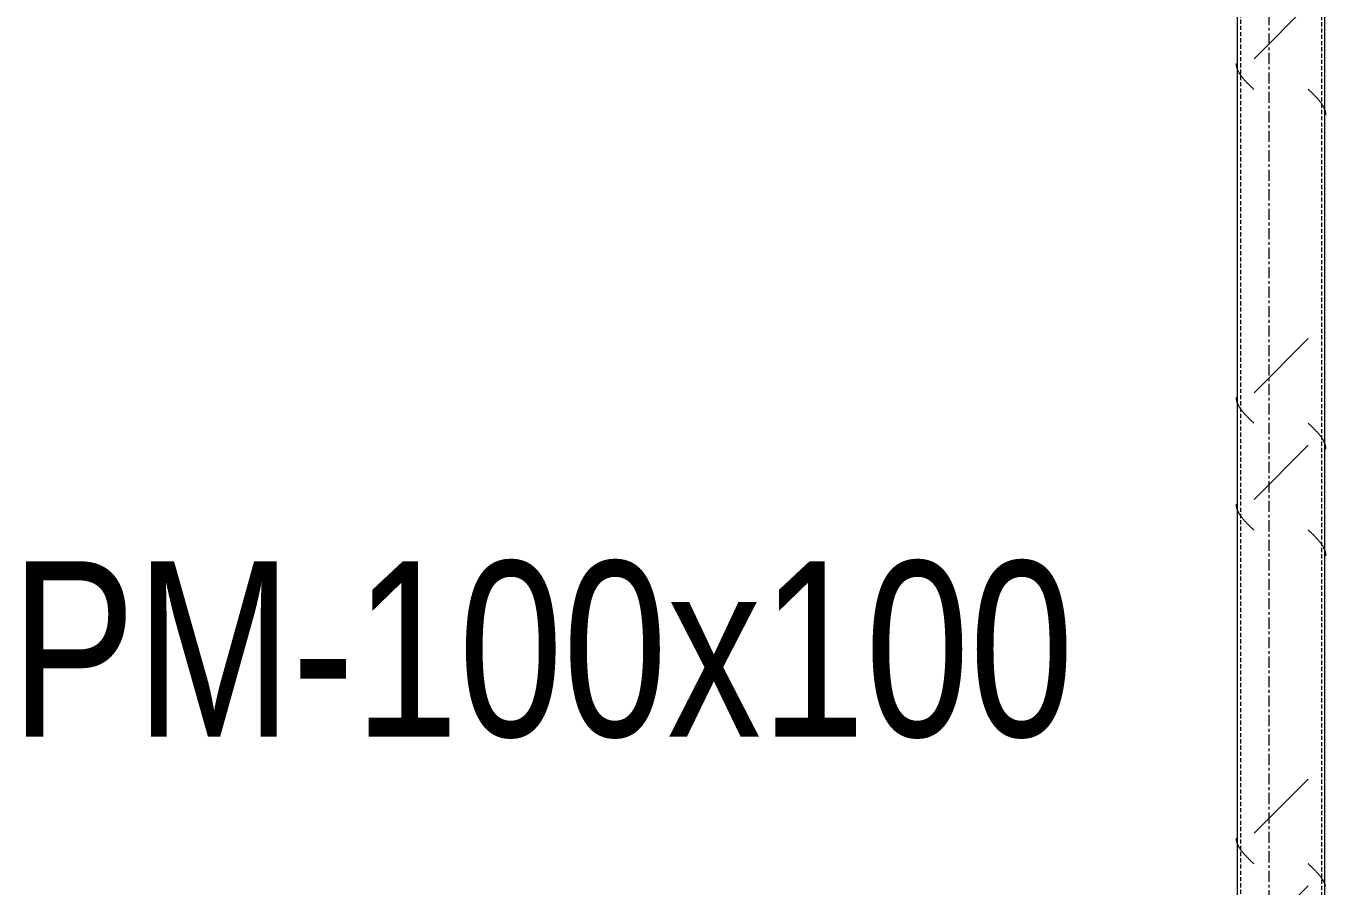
# Model space of a CAD drawing. Header units: centimetres. Extents: x -6111 to 13767, y -285 to 1600.
# Drawn here: x -385.1 to -236.7, y 251.9 to 350.1 of the extents above; entities that cross this region are included whole.
import ezdxf

# ---------------------------------------------------------------- set-up
doc = ezdxf.new("R2010")
doc.units = ezdxf.units.CM
doc.linetypes.add('Grid Line', pattern=[2.2225, 1.27, -0.3175, 0.3175, -0.3175])
doc.linetypes.add('Hidden', pattern=[0.714375, 0.47625, -0.238125])
for name, color, linetype, lineweight in [('S-COLS', 7, 'Continuous', 9), ('S-COLS-IDEN', 7, 'Continuous', 9), ('S-GRID', 7, 'Continuous', 9)]:
    doc.layers.add(name, color=color, linetype=linetype, lineweight=lineweight)
doc.styles.add('Century Gothic_2', font='GOTHIC.TTF', dxfattribs={"width": 0.8, "height": 20})

# ---------------------------------------------------------------- blocks, each defined once
blk = doc.blocks.new('FP_43-Elevación Eje 2')
at = {"layer": 'S-COLS'}
blk.add_line((-2542.3, 46.02), (-2542.3, 515.53), dxfattribs=at)
at = {"layer": 'S-COLS', "color": 9, "true_color": 0xc0c0c0}
for p, q in [((-2544.15, 342.79), (-2544.2, 342.83)), ((-2544.1, 342.74), (-2544.15, 342.79)), ((-2544.05, 342.69), (-2544.1, 342.74)), ((-2544, 342.65), (-2544.05, 342.69)), ((-2543.95, 342.6), (-2544, 342.65)), ((-2543.9, 342.55), (-2543.95, 342.6)), ((-2543.85, 342.51), (-2543.9, 342.55)), ((-2543.81, 342.46), (-2543.85, 342.51)), ((-2543.76, 342.41), (-2543.81, 342.46)), ((-2543.71, 342.37), (-2543.76, 342.41)), ((-2543.66, 342.32), (-2543.71, 342.37)), ((-2543.61, 342.27), (-2543.66, 342.32)), ((-2543.57, 342.22), (-2543.61, 342.27)), ((-2543.52, 342.18), (-2543.57, 342.22)), ((-2543.47, 342.13), (-2543.52, 342.18)), ((-2543.43, 342.08), (-2543.47, 342.13)), ((-2543.38, 342.04), (-2543.43, 342.08)), ((-2543.34, 341.99), (-2543.38, 342.04)), ((-2543.29, 341.94), (-2543.34, 341.99)), ((-2543.25, 341.9), (-2543.29, 341.94)), ((-2543.2, 341.85), (-2543.25, 341.9)), ((-2543.16, 341.8), (-2543.2, 341.85)), ((-2543.12, 341.76), (-2543.16, 341.8)), ((-2543.08, 341.71), (-2543.12, 341.76)), ((-2543.04, 341.66), (-2543.08, 341.71)), ((-2543, 341.62), (-2543.04, 341.66)), ((-2542.96, 341.57), (-2543, 341.62)), ((-2542.92, 341.52), (-2542.96, 341.57)), ((-2542.88, 341.48), (-2542.92, 341.52)), ((-2542.84, 341.43), (-2542.88, 341.48)), ((-2542.81, 341.38), (-2542.84, 341.43)), ((-2542.77, 341.34), (-2542.81, 341.38)), ((-2542.74, 341.29), (-2542.77, 341.34)), ((-2542.7, 341.24), (-2542.74, 341.29)), ((-2542.67, 341.2), (-2542.7, 341.24)), ((-2542.64, 341.15), (-2542.67, 341.2)), ((-2542.61, 341.1), (-2542.64, 341.15)), ((-2542.58, 341.06), (-2542.61, 341.1)), ((-2542.55, 341.01), (-2542.58, 341.06)), ((-2542.52, 340.96), (-2542.55, 341.01)), ((-2542.49, 340.92), (-2542.52, 340.96)), ((-2542.47, 340.87), (-2542.49, 340.92)), ((-2542.44, 340.82), (-2542.47, 340.87)), ((-2542.42, 340.78), (-2542.44, 340.82)), ((-2542.39, 340.73), (-2542.42, 340.78)), ((-2542.37, 340.68), (-2542.39, 340.73)), ((-2542.35, 340.64), (-2542.37, 340.68)), ((-2542.33, 340.59), (-2542.35, 340.64)), ((-2542.31, 340.54), (-2542.33, 340.59)), ((-2542.3, 340.49), (-2542.31, 340.54)), ((-2542.28, 340.45), (-2542.3, 340.49)), ((-2542.27, 340.4), (-2542.28, 340.45)), ((-2542.25, 340.35), (-2542.27, 340.4)), ((-2542.24, 340.31), (-2542.25, 340.35)), ((-2542.23, 340.26), (-2542.24, 340.31)), ((-2542.22, 340.21), (-2542.23, 340.26)), ((-2542.21, 340.17), (-2542.22, 340.21)), ((-2542.2, 340.12), (-2542.21, 340.17)), ((-2542.19, 340.07), (-2542.2, 340.12)), ((-2542.19, 340.03), (-2542.19, 340.07)), ((-2542.18, 339.98), (-2542.19, 340.03)), ((-2542.18, 339.93), (-2542.18, 339.98)), ((-2542.18, 339.89), (-2542.18, 339.93)), ((-2544.15, 304.69), (-2544.2, 304.73)), ((-2544.1, 304.64), (-2544.15, 304.69)), ((-2544.05, 304.59), (-2544.1, 304.64)), ((-2544, 304.55), (-2544.05, 304.59)), ((-2543.95, 304.5), (-2544, 304.55)), ((-2543.9, 304.45), (-2543.95, 304.5)), ((-2543.85, 304.41), (-2543.9, 304.45)), ((-2543.81, 304.36), (-2543.85, 304.41)), ((-2543.76, 304.31), (-2543.81, 304.36)), ((-2543.71, 304.27), (-2543.76, 304.31)), ((-2543.66, 304.22), (-2543.71, 304.27)), ((-2543.61, 304.17), (-2543.66, 304.22)), ((-2543.57, 304.12), (-2543.61, 304.17)), ((-2543.52, 304.08), (-2543.57, 304.12)), ((-2543.47, 304.03), (-2543.52, 304.08)), ((-2543.43, 303.98), (-2543.47, 304.03)), ((-2543.38, 303.94), (-2543.43, 303.98)), ((-2543.34, 303.89), (-2543.38, 303.94)), ((-2543.29, 303.84), (-2543.34, 303.89)), ((-2543.25, 303.8), (-2543.29, 303.84)), ((-2543.2, 303.75), (-2543.25, 303.8)), ((-2543.16, 303.7), (-2543.2, 303.75)), ((-2543.12, 303.66), (-2543.16, 303.7)), ((-2543.08, 303.61), (-2543.12, 303.66)), ((-2543.04, 303.56), (-2543.08, 303.61)), ((-2543, 303.52), (-2543.04, 303.56)), ((-2542.96, 303.47), (-2543, 303.52)), ((-2542.92, 303.42), (-2542.96, 303.47)), ((-2542.88, 303.38), (-2542.92, 303.42)), ((-2542.84, 303.33), (-2542.88, 303.38)), ((-2542.81, 303.28), (-2542.84, 303.33)), ((-2542.77, 303.24), (-2542.81, 303.28)), ((-2542.74, 303.19), (-2542.77, 303.24)), ((-2542.7, 303.14), (-2542.74, 303.19)), ((-2542.67, 303.1), (-2542.7, 303.14)), ((-2542.64, 303.05), (-2542.67, 303.1)), ((-2542.61, 303), (-2542.64, 303.05)), ((-2542.58, 302.96), (-2542.61, 303)), ((-2542.55, 302.91), (-2542.58, 302.96)), ((-2542.52, 302.86), (-2542.55, 302.91)), ((-2542.49, 302.82), (-2542.52, 302.86)), ((-2542.47, 302.77), (-2542.49, 302.82)), ((-2542.44, 302.72), (-2542.47, 302.77)), ((-2542.42, 302.68), (-2542.44, 302.72)), ((-2542.39, 302.63), (-2542.42, 302.68)), ((-2542.37, 302.58), (-2542.39, 302.63)), ((-2542.35, 302.54), (-2542.37, 302.58)), ((-2542.33, 302.49), (-2542.35, 302.54)), ((-2542.31, 302.44), (-2542.33, 302.49)), ((-2542.3, 302.39), (-2542.31, 302.44)), ((-2542.28, 302.35), (-2542.3, 302.39)), ((-2542.27, 302.3), (-2542.28, 302.35)), ((-2542.25, 302.25), (-2542.27, 302.3)), ((-2542.24, 302.21), (-2542.25, 302.25)), ((-2542.23, 302.16), (-2542.24, 302.21)), ((-2542.22, 302.11), (-2542.23, 302.16)), ((-2542.21, 302.07), (-2542.22, 302.11)), ((-2542.2, 302.02), (-2542.21, 302.07)), ((-2542.19, 301.97), (-2542.2, 302.02)), ((-2542.19, 301.93), (-2542.19, 301.97)), ((-2542.18, 301.88), (-2542.19, 301.93)), ((-2542.18, 301.83), (-2542.18, 301.88)), ((-2542.18, 301.79), (-2542.18, 301.83)), ((-2544.15, 292.5), (-2544.2, 292.54)), ((-2544.1, 292.45), (-2544.15, 292.5)), ((-2544.05, 292.4), (-2544.1, 292.45)), ((-2544, 292.36), (-2544.05, 292.4)), ((-2543.95, 292.31), (-2544, 292.36)), ((-2543.9, 292.26), (-2543.95, 292.31)), ((-2543.85, 292.22), (-2543.9, 292.26)), ((-2543.81, 292.17), (-2543.85, 292.22)), ((-2543.76, 292.12), (-2543.81, 292.17)), ((-2543.71, 292.08), (-2543.76, 292.12)), ((-2543.66, 292.03), (-2543.71, 292.08)), ((-2543.61, 291.98), (-2543.66, 292.03)), ((-2543.57, 291.94), (-2543.61, 291.98)), ((-2543.52, 291.89), (-2543.57, 291.94)), ((-2543.47, 291.84), (-2543.52, 291.89)), ((-2543.43, 291.8), (-2543.47, 291.84)), ((-2543.38, 291.75), (-2543.43, 291.8)), ((-2543.34, 291.7), (-2543.38, 291.75)), ((-2543.29, 291.65), (-2543.34, 291.7)), ((-2543.25, 291.61), (-2543.29, 291.65)), ((-2543.2, 291.56), (-2543.25, 291.61)), ((-2543.16, 291.51), (-2543.2, 291.56)), ((-2543.12, 291.47), (-2543.16, 291.51)), ((-2543.08, 291.42), (-2543.12, 291.47)), ((-2543.04, 291.37), (-2543.08, 291.42)), ((-2543, 291.33), (-2543.04, 291.37)), ((-2542.96, 291.28), (-2543, 291.33)), ((-2542.92, 291.23), (-2542.96, 291.28)), ((-2542.88, 291.19), (-2542.92, 291.23)), ((-2542.84, 291.14), (-2542.88, 291.19)), ((-2542.81, 291.09), (-2542.84, 291.14)), ((-2542.77, 291.05), (-2542.81, 291.09)), ((-2542.74, 291), (-2542.77, 291.05)), ((-2542.7, 290.95), (-2542.74, 291)), ((-2542.67, 290.91), (-2542.7, 290.95)), ((-2542.64, 290.86), (-2542.67, 290.91)), ((-2542.61, 290.81), (-2542.64, 290.86)), ((-2542.58, 290.77), (-2542.61, 290.81)), ((-2542.55, 290.72), (-2542.58, 290.77)), ((-2542.52, 290.67), (-2542.55, 290.72)), ((-2542.49, 290.63), (-2542.52, 290.67)), ((-2542.47, 290.58), (-2542.49, 290.63)), ((-2542.44, 290.53), (-2542.47, 290.58)), ((-2542.42, 290.49), (-2542.44, 290.53)), ((-2542.39, 290.44), (-2542.42, 290.49)), ((-2542.37, 290.39), (-2542.39, 290.44)), ((-2542.35, 290.35), (-2542.37, 290.39)), ((-2542.33, 290.3), (-2542.35, 290.35)), ((-2542.31, 290.25), (-2542.33, 290.3)), ((-2542.3, 290.21), (-2542.31, 290.25)), ((-2542.28, 290.16), (-2542.3, 290.21)), ((-2542.27, 290.11), (-2542.28, 290.16)), ((-2542.25, 290.07), (-2542.27, 290.11)), ((-2542.24, 290.02), (-2542.25, 290.07)), ((-2542.23, 289.97), (-2542.24, 290.02)), ((-2542.22, 289.92), (-2542.23, 289.97)), ((-2542.21, 289.88), (-2542.22, 289.92)), ((-2542.2, 289.83), (-2542.21, 289.88)), ((-2542.19, 289.78), (-2542.2, 289.83)), ((-2542.19, 289.74), (-2542.19, 289.78)), ((-2542.18, 289.69), (-2542.19, 289.74)), ((-2542.18, 289.64), (-2542.18, 289.69)), ((-2542.18, 289.6), (-2542.18, 289.64)), ((-2544.15, 254.4), (-2544.2, 254.44)), ((-2544.1, 254.35), (-2544.15, 254.4)), ((-2544.05, 254.3), (-2544.1, 254.35)), ((-2544, 254.26), (-2544.05, 254.3)), ((-2543.95, 254.21), (-2544, 254.26)), ((-2543.9, 254.16), (-2543.95, 254.21)), ((-2543.85, 254.12), (-2543.9, 254.16)), ((-2543.81, 254.07), (-2543.85, 254.12)), ((-2543.76, 254.02), (-2543.81, 254.07)), ((-2543.71, 253.98), (-2543.76, 254.02)), ((-2543.66, 253.93), (-2543.71, 253.98)), ((-2543.61, 253.88), (-2543.66, 253.93)), ((-2543.57, 253.84), (-2543.61, 253.88)), ((-2543.52, 253.79), (-2543.57, 253.84)), ((-2543.47, 253.74), (-2543.52, 253.79)), ((-2543.43, 253.7), (-2543.47, 253.74)), ((-2543.38, 253.65), (-2543.43, 253.7)), ((-2543.34, 253.6), (-2543.38, 253.65)), ((-2543.29, 253.55), (-2543.34, 253.6)), ((-2543.25, 253.51), (-2543.29, 253.55)), ((-2543.2, 253.46), (-2543.25, 253.51)), ((-2543.16, 253.41), (-2543.2, 253.46)), ((-2543.12, 253.37), (-2543.16, 253.41)), ((-2543.08, 253.32), (-2543.12, 253.37)), ((-2543.04, 253.27), (-2543.08, 253.32)), ((-2543, 253.23), (-2543.04, 253.27)), ((-2542.96, 253.18), (-2543, 253.23)), ((-2542.92, 253.13), (-2542.96, 253.18)), ((-2542.88, 253.09), (-2542.92, 253.13)), ((-2542.84, 253.04), (-2542.88, 253.09)), ((-2542.81, 252.99), (-2542.84, 253.04)), ((-2542.77, 252.95), (-2542.81, 252.99)), ((-2542.74, 252.9), (-2542.77, 252.95)), ((-2542.7, 252.85), (-2542.74, 252.9)), ((-2542.67, 252.81), (-2542.7, 252.85)), ((-2542.64, 252.76), (-2542.67, 252.81)), ((-2542.61, 252.71), (-2542.64, 252.76)), ((-2542.58, 252.67), (-2542.61, 252.71)), ((-2542.55, 252.62), (-2542.58, 252.67)), ((-2542.52, 252.57), (-2542.55, 252.62)), ((-2542.49, 252.53), (-2542.52, 252.57)), ((-2542.47, 252.48), (-2542.49, 252.53)), ((-2542.44, 252.43), (-2542.47, 252.48)), ((-2542.42, 252.39), (-2542.44, 252.43)), ((-2542.39, 252.34), (-2542.42, 252.39)), ((-2542.37, 252.29), (-2542.39, 252.34)), ((-2542.35, 252.25), (-2542.37, 252.29)), ((-2542.33, 252.2), (-2542.35, 252.25)), ((-2542.31, 252.15), (-2542.33, 252.2)), ((-2542.3, 252.11), (-2542.31, 252.15)), ((-2542.28, 252.06), (-2542.3, 252.11)), ((-2542.27, 252.01), (-2542.28, 252.06)), ((-2542.25, 251.97), (-2542.27, 252.01)), ((-2542.24, 251.92), (-2542.25, 251.97))]:
    blk.add_line(p, q, dxfattribs=at)
blk = doc.blocks.new('FP_44-Elevación Eje 2')
at = {"layer": 'S-COLS'}
blk.add_line((-2552.3, 515.53), (-2552.3, 46.02), dxfattribs=at)
at = {"layer": 'S-COLS', "color": 9, "true_color": 0xc0c0c0}
for p, q in [((-2552.41, 345.73), (-2552.41, 345.78)), ((-2552.41, 345.68), (-2552.41, 345.73)), ((-2552.4, 345.64), (-2552.41, 345.68)), ((-2552.4, 345.59), (-2552.4, 345.64)), ((-2552.39, 345.54), (-2552.4, 345.59)), ((-2552.38, 345.5), (-2552.39, 345.54)), ((-2552.37, 345.45), (-2552.38, 345.5)), ((-2552.36, 345.4), (-2552.37, 345.45)), ((-2552.35, 345.36), (-2552.36, 345.4)), ((-2552.34, 345.31), (-2552.35, 345.36)), ((-2552.32, 345.26), (-2552.34, 345.31)), ((-2552.31, 345.22), (-2552.32, 345.26)), ((-2552.29, 345.17), (-2552.31, 345.22)), ((-2552.28, 345.12), (-2552.29, 345.17)), ((-2552.26, 345.08), (-2552.28, 345.12)), ((-2552.24, 345.03), (-2552.26, 345.08)), ((-2552.22, 344.98), (-2552.24, 345.03)), ((-2552.2, 344.94), (-2552.22, 344.98)), ((-2552.17, 344.89), (-2552.2, 344.94)), ((-2552.15, 344.84), (-2552.17, 344.89)), ((-2552.12, 344.8), (-2552.15, 344.84)), ((-2552.1, 344.75), (-2552.12, 344.8)), ((-2552.07, 344.7), (-2552.1, 344.75)), ((-2552.04, 344.66), (-2552.07, 344.7)), ((-2552.01, 344.61), (-2552.04, 344.66)), ((-2551.98, 344.56), (-2552.01, 344.61)), ((-2551.95, 344.52), (-2551.98, 344.56)), ((-2551.92, 344.47), (-2551.95, 344.52)), ((-2551.89, 344.42), (-2551.92, 344.47)), ((-2551.85, 344.38), (-2551.89, 344.42)), ((-2551.82, 344.33), (-2551.85, 344.38)), ((-2551.78, 344.28), (-2551.82, 344.33)), ((-2551.75, 344.24), (-2551.78, 344.28)), ((-2551.71, 344.19), (-2551.75, 344.24)), ((-2551.67, 344.14), (-2551.71, 344.19)), ((-2551.63, 344.1), (-2551.67, 344.14)), ((-2551.59, 344.05), (-2551.63, 344.1)), ((-2551.55, 344), (-2551.59, 344.05)), ((-2551.51, 343.95), (-2551.55, 344)), ((-2551.47, 343.91), (-2551.51, 343.95)), ((-2551.43, 343.86), (-2551.47, 343.91)), ((-2551.39, 343.81), (-2551.43, 343.86)), ((-2551.34, 343.77), (-2551.39, 343.81)), ((-2551.3, 343.72), (-2551.34, 343.77)), ((-2551.25, 343.67), (-2551.3, 343.72)), ((-2551.21, 343.63), (-2551.25, 343.67)), ((-2551.16, 343.58), (-2551.21, 343.63)), ((-2551.12, 343.53), (-2551.16, 343.58)), ((-2551.07, 343.49), (-2551.12, 343.53)), ((-2551.02, 343.44), (-2551.07, 343.49)), ((-2550.98, 343.39), (-2551.02, 343.44)), ((-2550.93, 343.35), (-2550.98, 343.39)), ((-2550.88, 343.3), (-2550.93, 343.35)), ((-2550.83, 343.25), (-2550.88, 343.3)), ((-2550.78, 343.21), (-2550.83, 343.25)), ((-2550.74, 343.16), (-2550.78, 343.21)), ((-2550.69, 343.11), (-2550.74, 343.16)), ((-2550.64, 343.07), (-2550.69, 343.11)), ((-2550.59, 343.02), (-2550.64, 343.07)), ((-2550.54, 342.97), (-2550.59, 343.02)), ((-2550.49, 342.93), (-2550.54, 342.97)), ((-2550.44, 342.88), (-2550.49, 342.93)), ((-2550.39, 342.83), (-2550.44, 342.88)), ((-2552.41, 307.63), (-2552.41, 307.68)), ((-2552.41, 307.58), (-2552.41, 307.63)), ((-2552.4, 307.54), (-2552.41, 307.58)), ((-2552.4, 307.49), (-2552.4, 307.54)), ((-2552.39, 307.44), (-2552.4, 307.49)), ((-2552.38, 307.4), (-2552.39, 307.44)), ((-2552.37, 307.35), (-2552.38, 307.4)), ((-2552.36, 307.3), (-2552.37, 307.35)), ((-2552.35, 307.26), (-2552.36, 307.3)), ((-2552.34, 307.21), (-2552.35, 307.26)), ((-2552.32, 307.16), (-2552.34, 307.21)), ((-2552.31, 307.12), (-2552.32, 307.16)), ((-2552.29, 307.07), (-2552.31, 307.12)), ((-2552.28, 307.02), (-2552.29, 307.07)), ((-2552.26, 306.98), (-2552.28, 307.02)), ((-2552.24, 306.93), (-2552.26, 306.98)), ((-2552.22, 306.88), (-2552.24, 306.93)), ((-2552.2, 306.84), (-2552.22, 306.88)), ((-2552.17, 306.79), (-2552.2, 306.84)), ((-2552.15, 306.74), (-2552.17, 306.79)), ((-2552.12, 306.7), (-2552.15, 306.74)), ((-2552.1, 306.65), (-2552.12, 306.7)), ((-2552.07, 306.6), (-2552.1, 306.65)), ((-2552.04, 306.56), (-2552.07, 306.6)), ((-2552.01, 306.51), (-2552.04, 306.56)), ((-2551.98, 306.46), (-2552.01, 306.51)), ((-2551.95, 306.42), (-2551.98, 306.46)), ((-2551.92, 306.37), (-2551.95, 306.42)), ((-2551.89, 306.32), (-2551.92, 306.37)), ((-2551.85, 306.28), (-2551.89, 306.32)), ((-2551.82, 306.23), (-2551.85, 306.28)), ((-2551.78, 306.18), (-2551.82, 306.23)), ((-2551.75, 306.14), (-2551.78, 306.18)), ((-2551.71, 306.09), (-2551.75, 306.14)), ((-2551.67, 306.04), (-2551.71, 306.09)), ((-2551.63, 306), (-2551.67, 306.04)), ((-2551.59, 305.95), (-2551.63, 306)), ((-2551.55, 305.9), (-2551.59, 305.95)), ((-2551.51, 305.85), (-2551.55, 305.9)), ((-2551.47, 305.81), (-2551.51, 305.85)), ((-2551.43, 305.76), (-2551.47, 305.81)), ((-2551.39, 305.71), (-2551.43, 305.76)), ((-2551.34, 305.67), (-2551.39, 305.71)), ((-2551.3, 305.62), (-2551.34, 305.67)), ((-2551.25, 305.57), (-2551.3, 305.62)), ((-2551.21, 305.53), (-2551.25, 305.57)), ((-2551.16, 305.48), (-2551.21, 305.53)), ((-2551.12, 305.43), (-2551.16, 305.48)), ((-2551.07, 305.39), (-2551.12, 305.43)), ((-2551.02, 305.34), (-2551.07, 305.39)), ((-2550.98, 305.29), (-2551.02, 305.34)), ((-2550.93, 305.25), (-2550.98, 305.29)), ((-2550.88, 305.2), (-2550.93, 305.25)), ((-2550.83, 305.15), (-2550.88, 305.2)), ((-2550.78, 305.11), (-2550.83, 305.15)), ((-2550.74, 305.06), (-2550.78, 305.11)), ((-2550.69, 305.01), (-2550.74, 305.06)), ((-2550.64, 304.97), (-2550.69, 305.01)), ((-2550.59, 304.92), (-2550.64, 304.97)), ((-2550.54, 304.87), (-2550.59, 304.92)), ((-2550.49, 304.83), (-2550.54, 304.87)), ((-2550.44, 304.78), (-2550.49, 304.83)), ((-2550.39, 304.73), (-2550.44, 304.78)), ((-2552.41, 295.44), (-2552.41, 295.49)), ((-2552.41, 295.4), (-2552.41, 295.44)), ((-2552.4, 295.35), (-2552.41, 295.4)), ((-2552.4, 295.3), (-2552.4, 295.35)), ((-2552.39, 295.26), (-2552.4, 295.3)), ((-2552.38, 295.21), (-2552.39, 295.26)), ((-2552.37, 295.16), (-2552.38, 295.21)), ((-2552.36, 295.11), (-2552.37, 295.16)), ((-2552.35, 295.07), (-2552.36, 295.11)), ((-2552.34, 295.02), (-2552.35, 295.07)), ((-2552.32, 294.97), (-2552.34, 295.02)), ((-2552.31, 294.93), (-2552.32, 294.97)), ((-2552.29, 294.88), (-2552.31, 294.93)), ((-2552.28, 294.83), (-2552.29, 294.88)), ((-2552.26, 294.79), (-2552.28, 294.83)), ((-2552.24, 294.74), (-2552.26, 294.79)), ((-2552.22, 294.69), (-2552.24, 294.74)), ((-2552.2, 294.65), (-2552.22, 294.69)), ((-2552.17, 294.6), (-2552.2, 294.65)), ((-2552.15, 294.55), (-2552.17, 294.6)), ((-2552.12, 294.51), (-2552.15, 294.55)), ((-2552.1, 294.46), (-2552.12, 294.51)), ((-2552.07, 294.41), (-2552.1, 294.46)), ((-2552.04, 294.37), (-2552.07, 294.41)), ((-2552.01, 294.32), (-2552.04, 294.37)), ((-2551.98, 294.27), (-2552.01, 294.32)), ((-2551.95, 294.23), (-2551.98, 294.27)), ((-2551.92, 294.18), (-2551.95, 294.23)), ((-2551.89, 294.13), (-2551.92, 294.18)), ((-2551.85, 294.09), (-2551.89, 294.13)), ((-2551.82, 294.04), (-2551.85, 294.09)), ((-2551.78, 293.99), (-2551.82, 294.04)), ((-2551.75, 293.95), (-2551.78, 293.99)), ((-2551.71, 293.9), (-2551.75, 293.95)), ((-2551.67, 293.85), (-2551.71, 293.9)), ((-2551.63, 293.81), (-2551.67, 293.85)), ((-2551.59, 293.76), (-2551.63, 293.81)), ((-2551.55, 293.71), (-2551.59, 293.76)), ((-2551.51, 293.67), (-2551.55, 293.71)), ((-2551.47, 293.62), (-2551.51, 293.67)), ((-2551.43, 293.57), (-2551.47, 293.62)), ((-2551.39, 293.53), (-2551.43, 293.57)), ((-2551.34, 293.48), (-2551.39, 293.53)), ((-2551.3, 293.43), (-2551.34, 293.48)), ((-2551.25, 293.38), (-2551.3, 293.43)), ((-2551.21, 293.34), (-2551.25, 293.38)), ((-2551.16, 293.29), (-2551.21, 293.34)), ((-2551.12, 293.24), (-2551.16, 293.29)), ((-2551.07, 293.2), (-2551.12, 293.24)), ((-2551.02, 293.15), (-2551.07, 293.2)), ((-2550.98, 293.1), (-2551.02, 293.15)), ((-2550.93, 293.06), (-2550.98, 293.1)), ((-2550.88, 293.01), (-2550.93, 293.06)), ((-2550.83, 292.96), (-2550.88, 293.01)), ((-2550.78, 292.92), (-2550.83, 292.96)), ((-2550.74, 292.87), (-2550.78, 292.92)), ((-2550.69, 292.82), (-2550.74, 292.87)), ((-2550.64, 292.78), (-2550.69, 292.82)), ((-2550.59, 292.73), (-2550.64, 292.78)), ((-2550.54, 292.68), (-2550.59, 292.73)), ((-2550.49, 292.64), (-2550.54, 292.68)), ((-2550.44, 292.59), (-2550.49, 292.64)), ((-2550.39, 292.54), (-2550.44, 292.59)), ((-2552.41, 257.34), (-2552.41, 257.39)), ((-2552.41, 257.3), (-2552.41, 257.34)), ((-2552.4, 257.25), (-2552.41, 257.3)), ((-2552.4, 257.2), (-2552.4, 257.25)), ((-2552.39, 257.16), (-2552.4, 257.2)), ((-2552.38, 257.11), (-2552.39, 257.16)), ((-2552.37, 257.06), (-2552.38, 257.11)), ((-2552.36, 257.01), (-2552.37, 257.06)), ((-2552.35, 256.97), (-2552.36, 257.01)), ((-2552.34, 256.92), (-2552.35, 256.97)), ((-2552.32, 256.87), (-2552.34, 256.92)), ((-2552.31, 256.83), (-2552.32, 256.87)), ((-2552.29, 256.78), (-2552.31, 256.83)), ((-2552.28, 256.73), (-2552.29, 256.78)), ((-2552.26, 256.69), (-2552.28, 256.73)), ((-2552.24, 256.64), (-2552.26, 256.69)), ((-2552.22, 256.59), (-2552.24, 256.64)), ((-2552.2, 256.55), (-2552.22, 256.59)), ((-2552.17, 256.5), (-2552.2, 256.55)), ((-2552.15, 256.45), (-2552.17, 256.5)), ((-2552.12, 256.41), (-2552.15, 256.45)), ((-2552.1, 256.36), (-2552.12, 256.41)), ((-2552.07, 256.31), (-2552.1, 256.36)), ((-2552.04, 256.27), (-2552.07, 256.31)), ((-2552.01, 256.22), (-2552.04, 256.27)), ((-2551.98, 256.17), (-2552.01, 256.22)), ((-2551.95, 256.13), (-2551.98, 256.17)), ((-2551.92, 256.08), (-2551.95, 256.13)), ((-2551.89, 256.03), (-2551.92, 256.08)), ((-2551.85, 255.99), (-2551.89, 256.03)), ((-2551.82, 255.94), (-2551.85, 255.99)), ((-2551.78, 255.89), (-2551.82, 255.94)), ((-2551.75, 255.85), (-2551.78, 255.89)), ((-2551.71, 255.8), (-2551.75, 255.85)), ((-2551.67, 255.75), (-2551.71, 255.8)), ((-2551.63, 255.71), (-2551.67, 255.75)), ((-2551.59, 255.66), (-2551.63, 255.71)), ((-2551.55, 255.61), (-2551.59, 255.66)), ((-2551.51, 255.57), (-2551.55, 255.61)), ((-2551.47, 255.52), (-2551.51, 255.57)), ((-2551.43, 255.47), (-2551.47, 255.52)), ((-2551.39, 255.43), (-2551.43, 255.47)), ((-2551.34, 255.38), (-2551.39, 255.43)), ((-2551.3, 255.33), (-2551.34, 255.38)), ((-2551.25, 255.28), (-2551.3, 255.33)), ((-2551.21, 255.24), (-2551.25, 255.28)), ((-2551.16, 255.19), (-2551.21, 255.24)), ((-2551.12, 255.14), (-2551.16, 255.19)), ((-2551.07, 255.1), (-2551.12, 255.14)), ((-2551.02, 255.05), (-2551.07, 255.1)), ((-2550.98, 255), (-2551.02, 255.05)), ((-2550.93, 254.96), (-2550.98, 255)), ((-2550.88, 254.91), (-2550.93, 254.96)), ((-2550.83, 254.86), (-2550.88, 254.91)), ((-2550.78, 254.82), (-2550.83, 254.86)), ((-2550.74, 254.77), (-2550.78, 254.82)), ((-2550.69, 254.72), (-2550.74, 254.77)), ((-2550.64, 254.68), (-2550.69, 254.72)), ((-2550.59, 254.63), (-2550.64, 254.68)), ((-2550.54, 254.58), (-2550.59, 254.63)), ((-2550.49, 254.54), (-2550.54, 254.58)), ((-2550.44, 254.49), (-2550.49, 254.54)), ((-2550.39, 254.44), (-2550.44, 254.49))]:
    blk.add_line(p, q, dxfattribs=at)
blk = doc.blocks.new('HSS Rectangular-Column - 100 x 100 mm-V42-Elevación Eje 2')
at = {"layer": 'S-COLS', "true_color": 0xc0c0c0}
h = blk.add_hatch(dxfattribs=at)
h.set_pattern_fill('FP_2', color=9, style=0, pattern_type=2)
h.set_pattern_definition([(45, (0, 0), (-25.1447, 25.1447), []), (45, (0, 38.1), (-25.1447, 25.1447), [])])
h.paths.add_polyline_path([(-2544.2, 46.02), (-2544.2, 515.53), (-2550.39, 515.53), (-2550.39, 46.02)])
at = {"layer": 'S-COLS', "linetype": 'Hidden'}
for p, q in [((-2551.9, 46.02), (-2551.9, 515.53)), ((-2542.7, 515.53), (-2542.7, 46.02))]:
    blk.add_line(p, q, dxfattribs=at)
at = {"layer": 'S-COLS'}
for name in ['FP_44-Elevación Eje 2', 'FP_43-Elevación Eje 2']:
    blk.add_blockref(name, (0, 0), dxfattribs=at)

msp = doc.modelspace()

# ---------------------------------------------------------------- linework, layer by layer
at = {"layer": 'S-GRID', "color": 253, "linetype": 'Grid Line', "true_color": 0xaaaaaa}
msp.add_line((-243.229, -138.768), (-243.229, 1331.674), dxfattribs=at)

# ---------------------------------------------------------------- block references
at = {"layer": 'S-COLS'}
msp.add_blockref('HSS Rectangular-Column - 100 x 100 mm-V42-Elevación Eje 2', (2305.433, 0), dxfattribs=at)

# ---------------------------------------------------------------- texts
at = {"layer": 'S-COLS-IDEN', "insert": (-386.837, 288.983), "char_height": 20, "width": 157.13075, "attachment_point": 1, "style": 'Century Gothic_2'}
msp.add_mtext('PM-100x100', dxfattribs=at)

doc.saveas('drawing.dxf')
